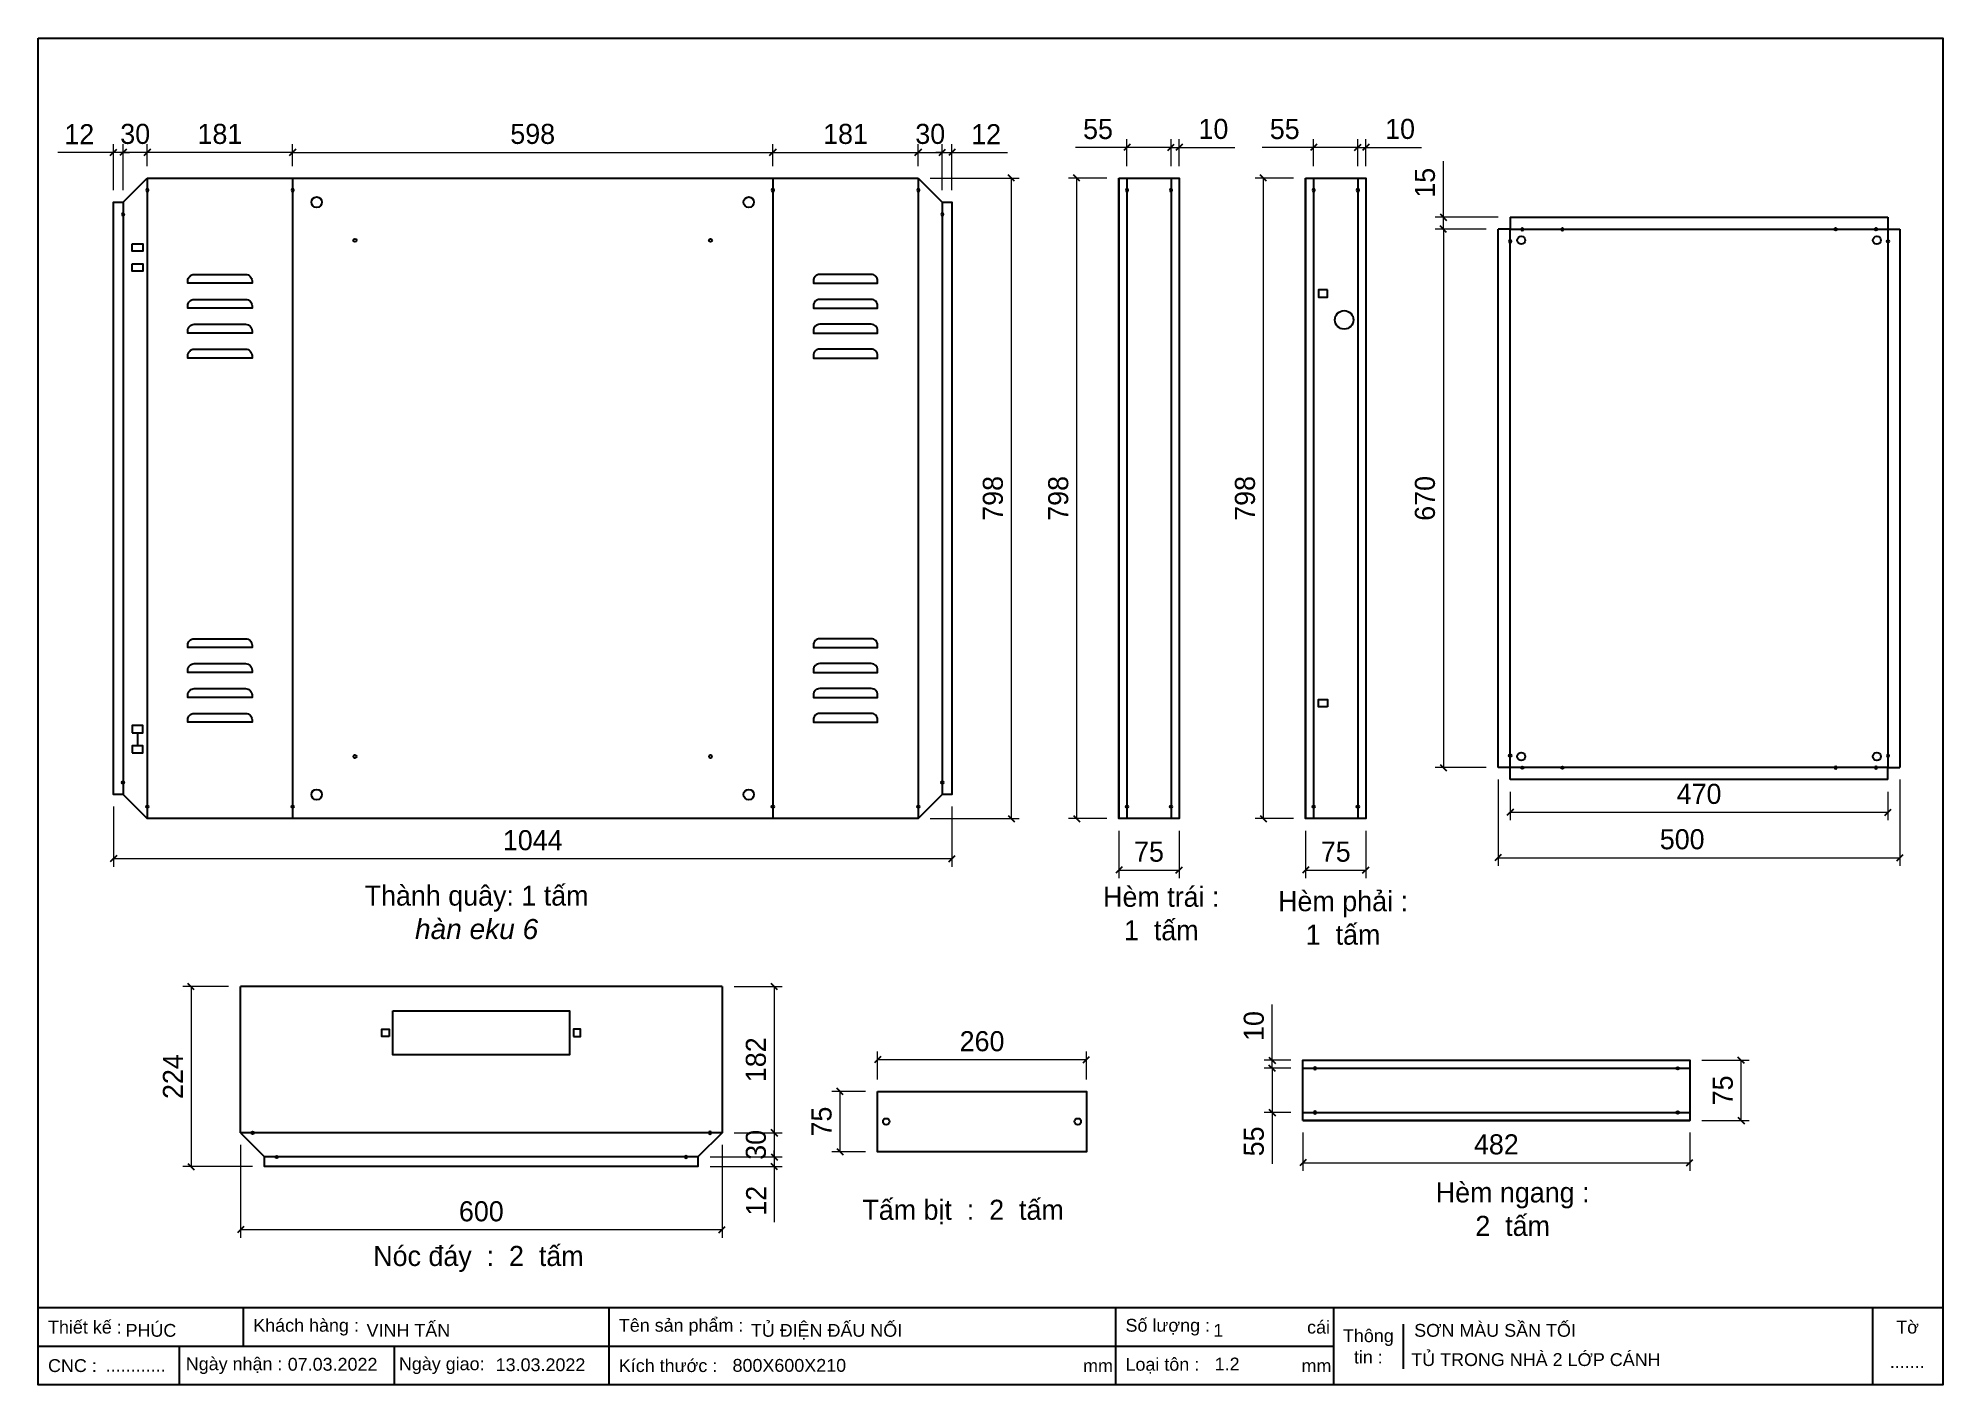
# Model space of a CAD drawing. Header units: millimetres. Extents: x 0 to 2372, y 0 to 1677.
import ezdxf

# ---------------------------------------------------------------- set-up
doc = ezdxf.new("R2010")
doc.units = ezdxf.units.MM
doc.layers.add('CNC', color=7, linetype='Continuous')
doc.layers.add('DIM', color=253, linetype='Continuous')
doc.styles.add('Arial', font='arial.ttf')
doc.dimstyles.new('Dim-25', dxfattribs={"dimtxt": 25, "dimasz": 8, "dimexe": 10, "dimexo": 15, "dimgap": 10, "dimtad": 1, "dimdec": 0, "dimtxsty": 'Standard', "dimblk": 'OBLIQUE', "dimcen": 10, "dimclrd": 5, "dimclre": 5, "dimclrt": 3, "dimazin": 3, "dimtfac": 1, "dimtdec": 0, "dimtmove": 0, "dimatfit": 3, "dimldrblk": 'OBLIQUE', "dimlwd": 9, "dimlwe": 9})

# ---------------------------------------------------------------- blocks, each defined once
blk = doc.blocks.new('*D1')
at = {"color": 0, "linetype": 'ByBlock', "lineweight": -2}
for p, q in [((1215.8, 1498.7), (1207.8, 1506.7)), ((1207.8, 709.1), (1215.8, 701.1))]:
    blk.add_line(p, q, dxfattribs=at)
at = {"layer": 'Defpoints', "color": 0, "transparency": 16777216}
for p in [(1095.9, 1502.7), (1095.9, 705.1), (1211.8, 705.1)]:
    blk.add_point(p, dxfattribs=at)
at = {"layer": 'DIM', "color": 5, "lineweight": 9, "transparency": 16777216}
for p, q in [((1110.9, 1502.7), (1221.8, 1502.7)), ((1211.8, 1502.7), (1211.8, 705.1)), ((1110.9, 705.1), (1221.8, 705.1))]:
    blk.add_line(p, q, dxfattribs=at)
at = {"layer": 'DIM', "color": 3, "transparency": 16777216, "insert": (1189, 1103.9), "char_height": 25, "attachment_point": 5, "rotation": 90}
blk.add_mtext('798', dxfattribs=at)
blk = doc.blocks.new('_Oblique')
at = {"color": 0, "linetype": 'ByBlock', "lineweight": -2}
blk.add_line((-0.5, -0.5), (0.5, 0.5), dxfattribs=at)
blk = doc.blocks.new('*D2')
at = {"color": 0, "linetype": 'ByBlock', "lineweight": -2}
for p, q in [((320.9, 1538.8), (312.9, 1530.8)), ((910.9, 1530.8), (918.9, 1538.8))]:
    blk.add_line(p, q, dxfattribs=at)
at = {"layer": 'Defpoints', "color": 0, "transparency": 16777216}
for p in [(914.9, 1534.8), (316.9, 1502.7), (914.9, 1502.7)]:
    blk.add_point(p, dxfattribs=at)
at = {"layer": 'DIM', "color": 5, "lineweight": 9, "transparency": 16777216}
for p, q in [((316.9, 1517.7), (316.9, 1544.8)), ((914.9, 1517.7), (914.9, 1544.8)), ((316.9, 1534.8), (914.9, 1534.8))]:
    blk.add_line(p, q, dxfattribs=at)
at = {"layer": 'DIM', "color": 3, "transparency": 16777216, "insert": (615.9, 1557.6), "char_height": 25, "attachment_point": 5}
blk.add_mtext('598', dxfattribs=at)
blk = doc.blocks.new('*D3')
at = {"color": 0, "linetype": 'ByBlock', "lineweight": -2}
for p, q in [((918.9, 1538.8), (910.9, 1530.8)), ((1091.9, 1530.8), (1099.9, 1538.8))]:
    blk.add_line(p, q, dxfattribs=at)
at = {"layer": 'Defpoints', "color": 0, "transparency": 16777216}
for p in [(1095.9, 1534.8), (914.9, 1502.7), (1095.9, 1502.7)]:
    blk.add_point(p, dxfattribs=at)
at = {"layer": 'DIM', "color": 5, "lineweight": 9, "transparency": 16777216}
for p, q in [((914.9, 1517.7), (914.9, 1544.8)), ((1095.9, 1517.7), (1095.9, 1544.8)), ((914.9, 1534.8), (1095.9, 1534.8))]:
    blk.add_line(p, q, dxfattribs=at)
at = {"layer": 'DIM', "color": 3, "transparency": 16777216, "insert": (1005.4, 1557.6), "char_height": 25, "attachment_point": 5}
blk.add_mtext('181', dxfattribs=at)
blk = doc.blocks.new('*D4')
at = {"color": 0, "linetype": 'ByBlock', "lineweight": -2}
for p, q in [((1099.9, 1538.8), (1091.9, 1530.8)), ((1121.9, 1530.8), (1129.9, 1538.8))]:
    blk.add_line(p, q, dxfattribs=at)
at = {"layer": 'Defpoints', "color": 0, "transparency": 16777216}
for p in [(1125.9, 1534.8), (1095.9, 1502.7), (1125.9, 1472.7)]:
    blk.add_point(p, dxfattribs=at)
at = {"layer": 'DIM', "color": 5, "lineweight": 9, "transparency": 16777216}
for p, q in [((1095.9, 1517.7), (1095.9, 1544.8)), ((1125.9, 1487.7), (1125.9, 1544.8)), ((1095.9, 1534.8), (1125.9, 1534.8))]:
    blk.add_line(p, q, dxfattribs=at)
at = {"layer": 'DIM', "color": 3, "transparency": 16777216, "insert": (1110.9, 1557.6), "char_height": 25, "attachment_point": 5}
blk.add_mtext('30', dxfattribs=at)
blk = doc.blocks.new('*D5')
at = {"color": 0, "linetype": 'ByBlock', "lineweight": -2}
for p, q in [((1121.9, 1530.8), (1129.9, 1538.8)), ((1141.9, 1538.8), (1133.9, 1530.8))]:
    blk.add_line(p, q, dxfattribs=at)
at = {"layer": 'Defpoints', "color": 0, "transparency": 16777216}
for p in [(1137.9, 1534.8), (1125.9, 1472.7), (1137.9, 1472.7)]:
    blk.add_point(p, dxfattribs=at)
at = {"layer": 'DIM', "color": 5, "lineweight": 9, "transparency": 16777216}
for p, q in [((1125.9, 1487.7), (1125.9, 1544.8)), ((1137.9, 1487.7), (1137.9, 1544.8)), ((1125.9, 1534.8), (1117.9, 1534.8)), ((1125.9, 1534.8), (1137.9, 1534.8)), ((1137.9, 1534.8), (1207.1, 1534.8))]:
    blk.add_line(p, q, dxfattribs=at)
at = {"layer": 'DIM', "color": 3, "transparency": 16777216, "insert": (1180.5, 1557.4), "char_height": 25, "attachment_point": 5}
blk.add_mtext('12', dxfattribs=at)
blk = doc.blocks.new('*D6')
at = {"color": 0, "linetype": 'ByBlock', "lineweight": -2}
for p, q in [((139.9, 1538.8), (131.9, 1530.8)), ((312.9, 1530.8), (320.9, 1538.8))]:
    blk.add_line(p, q, dxfattribs=at)
at = {"layer": 'Defpoints', "color": 0, "transparency": 16777216}
for p in [(135.9, 1534.8), (135.9, 1502.7), (316.9, 1502.7)]:
    blk.add_point(p, dxfattribs=at)
at = {"layer": 'DIM', "color": 5, "lineweight": 9, "transparency": 16777216}
for p, q in [((135.9, 1517.7), (135.9, 1544.8)), ((316.9, 1517.7), (316.9, 1544.8)), ((316.9, 1534.8), (135.9, 1534.8))]:
    blk.add_line(p, q, dxfattribs=at)
at = {"layer": 'DIM', "color": 3, "transparency": 16777216, "insert": (226.4, 1557.6), "char_height": 25, "attachment_point": 5}
blk.add_mtext('181', dxfattribs=at)
blk = doc.blocks.new('*D7')
at = {"color": 0, "linetype": 'ByBlock', "lineweight": -2}
for p, q in [((109.9, 1538.8), (101.9, 1530.8)), ((131.9, 1530.8), (139.9, 1538.8))]:
    blk.add_line(p, q, dxfattribs=at)
at = {"layer": 'Defpoints', "color": 0, "transparency": 16777216}
for p in [(105.9, 1534.8), (135.9, 1502.7), (105.9, 1472.7)]:
    blk.add_point(p, dxfattribs=at)
at = {"layer": 'DIM', "color": 5, "lineweight": 9, "transparency": 16777216}
for p, q in [((105.9, 1487.7), (105.9, 1544.8)), ((135.9, 1517.7), (135.9, 1544.8)), ((135.9, 1534.8), (105.9, 1534.8))]:
    blk.add_line(p, q, dxfattribs=at)
at = {"layer": 'DIM', "color": 3, "transparency": 16777216, "insert": (120.9, 1557.6), "char_height": 25, "attachment_point": 5}
blk.add_mtext('30', dxfattribs=at)
blk = doc.blocks.new('*D8')
at = {"color": 0, "linetype": 'ByBlock', "lineweight": -2}
for p, q in [((89.9, 1530.8), (97.9, 1538.8)), ((109.9, 1538.8), (101.9, 1530.8))]:
    blk.add_line(p, q, dxfattribs=at)
at = {"layer": 'Defpoints', "color": 0, "transparency": 16777216}
for p in [(93.9, 1534.8), (93.9, 1472.7), (105.9, 1472.7)]:
    blk.add_point(p, dxfattribs=at)
at = {"layer": 'DIM', "color": 5, "lineweight": 9, "transparency": 16777216}
for p, q in [((93.9, 1487.7), (93.9, 1544.8)), ((105.9, 1487.7), (105.9, 1544.8)), ((93.9, 1534.8), (24.7, 1534.8)), ((105.9, 1534.8), (93.9, 1534.8)), ((105.9, 1534.8), (113.9, 1534.8))]:
    blk.add_line(p, q, dxfattribs=at)
at = {"layer": 'DIM', "color": 3, "transparency": 16777216, "insert": (51.3, 1557.4), "char_height": 25, "attachment_point": 5}
blk.add_mtext('12', dxfattribs=at)
blk = doc.blocks.new('*D9')
at = {"color": 0, "linetype": 'ByBlock', "lineweight": -2}
for p, q in [((97.9, 659.3), (89.9, 651.3)), ((1133.9, 651.3), (1141.9, 659.3))]:
    blk.add_line(p, q, dxfattribs=at)
at = {"layer": 'Defpoints', "color": 0, "transparency": 16777216}
for p in [(93.9, 735.1), (1137.9, 735.1), (1137.9, 655.3)]:
    blk.add_point(p, dxfattribs=at)
at = {"layer": 'DIM', "color": 5, "lineweight": 9, "transparency": 16777216}
for p, q in [((93.9, 720.1), (93.9, 645.3)), ((1137.9, 720.1), (1137.9, 645.3)), ((93.9, 655.3), (1137.9, 655.3))]:
    blk.add_line(p, q, dxfattribs=at)
at = {"layer": 'DIM', "color": 3, "transparency": 16777216, "insert": (615.9, 678.1), "char_height": 25, "attachment_point": 5}
blk.add_mtext('1044', dxfattribs=at)
blk = doc.blocks.new('f3daunguoc')
at = {"layer": 'CNC', "color": 2, "lineweight": -3}
blk.add_circle((0, 0), 1.5, dxfattribs=at)
blk = doc.blocks.new('*D10')
at = {"color": 0, "linetype": 'ByBlock', "lineweight": -2}
for p, q in [((1532.7, 408.2), (1540.7, 400.2)), ((1540.7, 390.2), (1532.7, 398.2))]:
    blk.add_line(p, q, dxfattribs=at)
at = {"layer": 'Defpoints', "color": 0, "ltscale": 3, "transparency": 16777216}
for p in [(1536.7, 404.2), (1575, 404.2), (1575, 394.2)]:
    blk.add_point(p, dxfattribs=at)
at = {"layer": 'DIM', "color": 5, "lineweight": 9, "ltscale": 3, "transparency": 16777216}
for p, q in [((1536.7, 404.2), (1536.7, 473.6)), ((1560, 404.2), (1526.7, 404.2)), ((1536.7, 394.2), (1536.7, 404.2)), ((1560, 394.2), (1526.7, 394.2)), ((1536.7, 394.2), (1536.7, 386.2))]:
    blk.add_line(p, q, dxfattribs=at)
at = {"layer": 'DIM', "color": 3, "ltscale": 3, "transparency": 16777216, "insert": (1513.9, 446.9), "char_height": 25, "attachment_point": 5, "rotation": 90}
blk.add_mtext('10', dxfattribs=at)
blk = doc.blocks.new('*D11')
at = {"color": 0, "linetype": 'ByBlock', "lineweight": -2}
for p, q in [((1540.7, 390.2), (1532.7, 398.2)), ((1532.7, 343.2), (1540.7, 335.2))]:
    blk.add_line(p, q, dxfattribs=at)
at = {"layer": 'Defpoints', "color": 0, "ltscale": 3, "transparency": 16777216}
for p in [(1575, 394.2), (1536.7, 339.2), (1575, 339.2)]:
    blk.add_point(p, dxfattribs=at)
at = {"layer": 'DIM', "color": 5, "lineweight": 9, "ltscale": 3, "transparency": 16777216}
for p, q in [((1560, 394.2), (1526.7, 394.2)), ((1536.7, 394.2), (1536.7, 339.2)), ((1560, 339.2), (1526.7, 339.2)), ((1536.7, 339.2), (1536.7, 275.2))]:
    blk.add_line(p, q, dxfattribs=at)
at = {"layer": 'DIM', "color": 3, "ltscale": 3, "transparency": 16777216, "insert": (1513.9, 303.2), "char_height": 25, "attachment_point": 5, "rotation": 90}
blk.add_mtext('55', dxfattribs=at)
blk = doc.blocks.new('*D12')
at = {"color": 0, "linetype": 'ByBlock', "lineweight": -2}
for p, q in [((1579, 280.6), (1571, 272.6)), ((2052.6, 272.6), (2060.6, 280.6))]:
    blk.add_line(p, q, dxfattribs=at)
at = {"layer": 'Defpoints', "color": 0, "ltscale": 3, "transparency": 16777216}
for p in [(1575, 329.2), (2056.6, 329.2), (2056.6, 276.6)]:
    blk.add_point(p, dxfattribs=at)
at = {"layer": 'DIM', "color": 5, "lineweight": 9, "ltscale": 3, "transparency": 16777216}
for p, q in [((1575, 314.2), (1575, 266.6)), ((2056.6, 314.2), (2056.6, 266.6)), ((1575, 276.6), (2056.6, 276.6))]:
    blk.add_line(p, q, dxfattribs=at)
at = {"layer": 'DIM', "color": 3, "ltscale": 3, "transparency": 16777216, "insert": (1815.8, 299.4), "char_height": 25, "attachment_point": 5}
blk.add_mtext('482', dxfattribs=at)
blk = doc.blocks.new('*D13')
at = {"color": 0, "linetype": 'ByBlock', "lineweight": -2}
for p, q in [((2124.6, 400.2), (2116.6, 408.2)), ((2116.6, 333.2), (2124.6, 325.2))]:
    blk.add_line(p, q, dxfattribs=at)
at = {"layer": 'Defpoints', "color": 0, "ltscale": 3, "transparency": 16777216}
for p in [(2056.6, 404.2), (2120.6, 404.2), (2056.6, 329.2)]:
    blk.add_point(p, dxfattribs=at)
at = {"layer": 'DIM', "color": 5, "lineweight": 9, "ltscale": 3, "transparency": 16777216}
for p, q in [((2071.6, 404.2), (2130.6, 404.2)), ((2120.6, 329.2), (2120.6, 404.2)), ((2071.6, 329.2), (2130.6, 329.2))]:
    blk.add_line(p, q, dxfattribs=at)
at = {"layer": 'DIM', "color": 3, "ltscale": 3, "transparency": 16777216, "insert": (2097.9, 366.7), "char_height": 25, "attachment_point": 5, "rotation": 90}
blk.add_mtext('75', dxfattribs=at)
blk = doc.blocks.new('*D14')
at = {"color": 0, "linetype": 'ByBlock', "lineweight": -2}
for p, q in [((256.1, 197.3), (248.1, 189.3)), ((847.7, 189.3), (855.7, 197.3))]:
    blk.add_line(p, q, dxfattribs=at)
at = {"layer": 'Defpoints', "color": 0, "transparency": 16777216}
for p in [(252.1, 313.9), (851.7, 313.9), (252.1, 193.3)]:
    blk.add_point(p, dxfattribs=at)
at = {"layer": 'DIM', "color": 5, "lineweight": 9, "transparency": 16777216}
for p, q in [((252.1, 298.9), (252.1, 183.3)), ((851.7, 298.9), (851.7, 183.3)), ((851.7, 193.3), (252.1, 193.3))]:
    blk.add_line(p, q, dxfattribs=at)
at = {"layer": 'DIM', "color": 3, "transparency": 16777216, "insert": (551.9, 216), "char_height": 25, "attachment_point": 5}
blk.add_mtext('600', dxfattribs=at)
blk = doc.blocks.new('*D15')
at = {"color": 0, "linetype": 'ByBlock', "lineweight": -2}
for p, q in [((920.7, 491.9), (912.7, 499.9)), ((912.7, 317.9), (920.7, 309.9))]:
    blk.add_line(p, q, dxfattribs=at)
at = {"layer": 'Defpoints', "color": 0, "transparency": 16777216}
for p in [(851.7, 495.9), (851.7, 313.9), (916.7, 313.9)]:
    blk.add_point(p, dxfattribs=at)
at = {"layer": 'DIM', "color": 5, "lineweight": 9, "transparency": 16777216}
for p, q in [((866.7, 495.9), (926.7, 495.9)), ((916.7, 495.9), (916.7, 313.9)), ((866.7, 313.9), (926.7, 313.9))]:
    blk.add_line(p, q, dxfattribs=at)
at = {"layer": 'DIM', "color": 3, "transparency": 16777216, "insert": (893.9, 404.9), "char_height": 25, "attachment_point": 5, "rotation": 90}
blk.add_mtext('182', dxfattribs=at)
blk = doc.blocks.new('*D16')
at = {"color": 0, "linetype": 'ByBlock', "lineweight": -2}
for p, q in [((920.7, 309.9), (912.7, 317.9)), ((912.7, 287.9), (920.7, 279.9))]:
    blk.add_line(p, q, dxfattribs=at)
at = {"layer": 'Defpoints', "color": 0, "transparency": 16777216}
for p in [(851.7, 313.9), (821.7, 283.9), (916.7, 283.9)]:
    blk.add_point(p, dxfattribs=at)
at = {"layer": 'DIM', "color": 5, "lineweight": 9, "transparency": 16777216}
for p, q in [((866.7, 313.9), (926.7, 313.9)), ((916.7, 313.9), (916.7, 283.9)), ((836.7, 283.9), (926.7, 283.9))]:
    blk.add_line(p, q, dxfattribs=at)
at = {"layer": 'DIM', "color": 3, "transparency": 16777216, "insert": (893.9, 298.9), "char_height": 25, "attachment_point": 5, "rotation": 90}
blk.add_mtext('30', dxfattribs=at)
blk = doc.blocks.new('*D17')
at = {"color": 0, "linetype": 'ByBlock', "lineweight": -2}
for p, q in [((912.7, 287.9), (920.7, 279.9)), ((920.7, 267.9), (912.7, 275.9))]:
    blk.add_line(p, q, dxfattribs=at)
at = {"layer": 'Defpoints', "color": 0, "transparency": 16777216}
for p in [(821.7, 283.9), (821.7, 271.9), (916.7, 271.9)]:
    blk.add_point(p, dxfattribs=at)
at = {"layer": 'DIM', "color": 5, "lineweight": 9, "transparency": 16777216}
for p, q in [((916.7, 283.9), (916.7, 291.9)), ((836.7, 283.9), (926.7, 283.9)), ((836.7, 271.9), (926.7, 271.9)), ((916.7, 283.9), (916.7, 271.9)), ((916.7, 271.9), (916.7, 202.7))]:
    blk.add_line(p, q, dxfattribs=at)
at = {"layer": 'DIM', "color": 3, "transparency": 16777216, "insert": (894.1, 229.3), "char_height": 25, "attachment_point": 5, "rotation": 90}
blk.add_mtext('12', dxfattribs=at)
blk = doc.blocks.new('*D18')
at = {"color": 0, "linetype": 'ByBlock', "lineweight": -2}
for p, q in [((194.4, 491.9), (186.4, 499.9)), ((186.4, 275.9), (194.4, 267.9))]:
    blk.add_line(p, q, dxfattribs=at)
at = {"layer": 'Defpoints', "color": 0, "ltscale": 3, "transparency": 16777216}
for p in [(252.1, 495.9), (190.4, 271.9), (282.1, 271.9)]:
    blk.add_point(p, dxfattribs=at)
at = {"layer": 'DIM', "color": 5, "lineweight": 9, "ltscale": 3, "transparency": 16777216}
for p, q in [((237.1, 495.9), (180.4, 495.9)), ((190.4, 495.9), (190.4, 271.9)), ((267.1, 271.9), (180.4, 271.9))]:
    blk.add_line(p, q, dxfattribs=at)
at = {"layer": 'DIM', "color": 3, "ltscale": 3, "transparency": 16777216, "insert": (167.9, 383.9), "char_height": 25, "attachment_point": 5, "rotation": 90}
blk.add_mtext('224', dxfattribs=at)
blk = doc.blocks.new('*D19')
at = {"color": 0, "linetype": 'ByBlock', "lineweight": -2}
for p, q in [((1049.4, 409), (1041.4, 401)), ((1301.4, 401), (1309.4, 409))]:
    blk.add_line(p, q, dxfattribs=at)
at = {"color": 5, "lineweight": 9, "ltscale": 3, "transparency": 16777216}
for p, q in [((1045.4, 380.4), (1045.4, 415)), ((1045.4, 405), (1305.4, 405)), ((1305.4, 380.4), (1305.4, 415))]:
    blk.add_line(p, q, dxfattribs=at)
at = {"layer": 'Defpoints', "color": 0, "ltscale": 3, "transparency": 16777216}
for p in [(1305.4, 405), (1045.4, 365.4), (1305.4, 365.4)]:
    blk.add_point(p, dxfattribs=at)
at = {"color": 3, "ltscale": 3, "transparency": 16777216, "insert": (1175.4, 427.8), "char_height": 25, "attachment_point": 5}
blk.add_mtext('260', dxfattribs=at)
blk = doc.blocks.new('*D20')
at = {"color": 5, "lineweight": 9, "ltscale": 3, "transparency": 16777216}
for p, q in [((1030.4, 365.4), (988.4, 365.4)), ((998.4, 365.4), (998.4, 290.4)), ((1030.4, 290.4), (988.4, 290.4))]:
    blk.add_line(p, q, dxfattribs=at)
at = {"color": 0, "linetype": 'ByBlock', "lineweight": -2}
for p, q in [((1002.4, 361.4), (994.4, 369.4)), ((994.4, 294.4), (1002.4, 286.4))]:
    blk.add_line(p, q, dxfattribs=at)
at = {"layer": 'Defpoints', "color": 0, "ltscale": 3, "transparency": 16777216}
for p in [(1045.4, 365.4), (998.4, 290.4), (1045.4, 290.4)]:
    blk.add_point(p, dxfattribs=at)
at = {"color": 3, "ltscale": 3, "transparency": 16777216, "insert": (975.7, 327.9), "char_height": 25, "attachment_point": 5, "rotation": 90}
blk.add_mtext('75', dxfattribs=at)
blk = doc.blocks.new('*D21')
at = {"color": 0, "linetype": 'ByBlock', "lineweight": -2}
for p, q in [((1639.3, 1537), (1647.3, 1545)), ((1657.3, 1545), (1649.3, 1537))]:
    blk.add_line(p, q, dxfattribs=at)
at = {"layer": 'Defpoints', "color": 0, "ltscale": 3, "transparency": 16777216}
for p in [(1653.3, 1541), (1643.3, 1502.7), (1653.3, 1502.7)]:
    blk.add_point(p, dxfattribs=at)
at = {"layer": 'DIM', "color": 5, "lineweight": 9, "ltscale": 3, "transparency": 16777216}
for p, q in [((1643.3, 1517.7), (1643.3, 1551)), ((1653.3, 1517.7), (1653.3, 1551)), ((1643.3, 1541), (1635.3, 1541)), ((1643.3, 1541), (1653.3, 1541)), ((1653.3, 1541), (1722.6, 1541))]:
    blk.add_line(p, q, dxfattribs=at)
at = {"layer": 'DIM', "color": 3, "ltscale": 3, "transparency": 16777216, "insert": (1695.9, 1563.8), "char_height": 25, "attachment_point": 5}
blk.add_mtext('10', dxfattribs=at)
blk = doc.blocks.new('*D22')
at = {"color": 0, "linetype": 'ByBlock', "lineweight": -2}
for p, q in [((1592.3, 1545), (1584.3, 1537)), ((1639.3, 1537), (1647.3, 1545))]:
    blk.add_line(p, q, dxfattribs=at)
at = {"layer": 'Defpoints', "color": 0, "ltscale": 3, "transparency": 16777216}
for p in [(1588.3, 1541), (1588.3, 1502.7), (1643.3, 1502.7)]:
    blk.add_point(p, dxfattribs=at)
at = {"layer": 'DIM', "color": 5, "lineweight": 9, "ltscale": 3, "transparency": 16777216}
for p, q in [((1588.3, 1517.7), (1588.3, 1551)), ((1643.3, 1517.7), (1643.3, 1551)), ((1588.3, 1541), (1524.3, 1541)), ((1643.3, 1541), (1588.3, 1541))]:
    blk.add_line(p, q, dxfattribs=at)
at = {"layer": 'DIM', "color": 3, "ltscale": 3, "transparency": 16777216, "insert": (1552.3, 1563.7), "char_height": 25, "attachment_point": 5}
blk.add_mtext('55', dxfattribs=at)
blk = doc.blocks.new('*D23')
at = {"color": 0, "linetype": 'ByBlock', "lineweight": -2}
for p, q in [((1529.6, 1498.7), (1521.6, 1506.7)), ((1521.6, 709.1), (1529.6, 701.1))]:
    blk.add_line(p, q, dxfattribs=at)
at = {"layer": 'Defpoints', "color": 0, "ltscale": 3, "transparency": 16777216}
for p in [(1578.3, 1502.7), (1525.6, 705.1), (1578.3, 705.1)]:
    blk.add_point(p, dxfattribs=at)
at = {"layer": 'DIM', "color": 5, "lineweight": 9, "ltscale": 3, "transparency": 16777216}
for p, q in [((1563.3, 1502.7), (1515.6, 1502.7)), ((1525.6, 1502.7), (1525.6, 705.1)), ((1563.3, 705.1), (1515.6, 705.1))]:
    blk.add_line(p, q, dxfattribs=at)
at = {"layer": 'DIM', "color": 3, "ltscale": 3, "transparency": 16777216, "insert": (1502.9, 1103.9), "char_height": 25, "attachment_point": 5, "rotation": 90}
blk.add_mtext('798', dxfattribs=at)
blk = doc.blocks.new('*D24')
at = {"color": 0, "linetype": 'ByBlock', "lineweight": -2}
for p, q in [((1582.3, 645.1), (1574.3, 637.1)), ((1649.3, 637.1), (1657.3, 645.1))]:
    blk.add_line(p, q, dxfattribs=at)
at = {"layer": 'Defpoints', "color": 0, "ltscale": 3, "transparency": 16777216}
for p in [(1578.3, 705.1), (1653.3, 705.1), (1653.3, 641.1)]:
    blk.add_point(p, dxfattribs=at)
at = {"layer": 'DIM', "color": 5, "lineweight": 9, "ltscale": 3, "transparency": 16777216}
for p, q in [((1578.3, 690.1), (1578.3, 631.1)), ((1653.3, 690.1), (1653.3, 631.1)), ((1578.3, 641.1), (1653.3, 641.1))]:
    blk.add_line(p, q, dxfattribs=at)
at = {"layer": 'DIM', "color": 3, "ltscale": 3, "transparency": 16777216, "insert": (1615.8, 663.8), "char_height": 25, "attachment_point": 5}
blk.add_mtext('75', dxfattribs=at)
blk = doc.blocks.new('*D25')
at = {"color": 0, "linetype": 'ByBlock', "lineweight": -2}
for p, q in [((1406.8, 1537), (1414.8, 1545)), ((1424.8, 1545), (1416.8, 1537))]:
    blk.add_line(p, q, dxfattribs=at)
at = {"layer": 'Defpoints', "color": 0, "ltscale": 3, "transparency": 16777216}
for p in [(1420.8, 1541), (1410.8, 1502.7), (1420.8, 1502.7)]:
    blk.add_point(p, dxfattribs=at)
at = {"layer": 'DIM', "color": 5, "lineweight": 9, "ltscale": 3, "transparency": 16777216}
for p, q in [((1410.8, 1517.7), (1410.8, 1551)), ((1420.8, 1517.7), (1420.8, 1551)), ((1410.8, 1541), (1402.8, 1541)), ((1410.8, 1541), (1420.8, 1541)), ((1420.8, 1541), (1490.2, 1541))]:
    blk.add_line(p, q, dxfattribs=at)
at = {"layer": 'DIM', "color": 3, "ltscale": 3, "transparency": 16777216, "insert": (1463.5, 1563.8), "char_height": 25, "attachment_point": 5}
blk.add_mtext('10', dxfattribs=at)
blk = doc.blocks.new('*D26')
at = {"color": 0, "linetype": 'ByBlock', "lineweight": -2}
for p, q in [((1359.8, 1545), (1351.8, 1537)), ((1406.8, 1537), (1414.8, 1545))]:
    blk.add_line(p, q, dxfattribs=at)
at = {"layer": 'Defpoints', "color": 0, "ltscale": 3, "transparency": 16777216}
for p in [(1355.8, 1541), (1355.8, 1502.7), (1410.8, 1502.7)]:
    blk.add_point(p, dxfattribs=at)
at = {"layer": 'DIM', "color": 5, "lineweight": 9, "ltscale": 3, "transparency": 16777216}
for p, q in [((1355.8, 1517.7), (1355.8, 1551)), ((1410.8, 1517.7), (1410.8, 1551)), ((1355.8, 1541), (1291.8, 1541)), ((1410.8, 1541), (1355.8, 1541))]:
    blk.add_line(p, q, dxfattribs=at)
at = {"layer": 'DIM', "color": 3, "ltscale": 3, "transparency": 16777216, "insert": (1319.8, 1563.7), "char_height": 25, "attachment_point": 5}
blk.add_mtext('55', dxfattribs=at)
blk = doc.blocks.new('*D27')
at = {"color": 0, "linetype": 'ByBlock', "lineweight": -2}
for p, q in [((1297.2, 1498.7), (1289.2, 1506.7)), ((1289.2, 709.1), (1297.2, 701.1))]:
    blk.add_line(p, q, dxfattribs=at)
at = {"layer": 'Defpoints', "color": 0, "ltscale": 3, "transparency": 16777216}
for p in [(1345.8, 1502.7), (1293.2, 705.1), (1345.8, 705.1)]:
    blk.add_point(p, dxfattribs=at)
at = {"layer": 'DIM', "color": 5, "lineweight": 9, "ltscale": 3, "transparency": 16777216}
for p, q in [((1330.8, 1502.7), (1283.2, 1502.7)), ((1293.2, 1502.7), (1293.2, 705.1)), ((1330.8, 705.1), (1283.2, 705.1))]:
    blk.add_line(p, q, dxfattribs=at)
at = {"layer": 'DIM', "color": 3, "ltscale": 3, "transparency": 16777216, "insert": (1270.4, 1103.9), "char_height": 25, "attachment_point": 5, "rotation": 90}
blk.add_mtext('798', dxfattribs=at)
blk = doc.blocks.new('*D28')
at = {"color": 0, "linetype": 'ByBlock', "lineweight": -2}
for p, q in [((1349.8, 645.1), (1341.8, 637.1)), ((1416.8, 637.1), (1424.8, 645.1))]:
    blk.add_line(p, q, dxfattribs=at)
at = {"layer": 'Defpoints', "color": 0, "ltscale": 3, "transparency": 16777216}
for p in [(1345.8, 705.1), (1420.8, 705.1), (1420.8, 641.1)]:
    blk.add_point(p, dxfattribs=at)
at = {"layer": 'DIM', "color": 5, "lineweight": 9, "ltscale": 3, "transparency": 16777216}
for p, q in [((1345.8, 690.1), (1345.8, 631.1)), ((1420.8, 690.1), (1420.8, 631.1)), ((1345.8, 641.1), (1420.8, 641.1))]:
    blk.add_line(p, q, dxfattribs=at)
at = {"layer": 'DIM', "color": 3, "ltscale": 3, "transparency": 16777216, "insert": (1383.3, 663.8), "char_height": 25, "attachment_point": 5}
blk.add_mtext('75', dxfattribs=at)
blk = doc.blocks.new('*D29')
at = {"color": 0, "linetype": 'ByBlock', "lineweight": -2}
for p, q in [((1745.8, 1458.1), (1753.8, 1450.1)), ((1753.8, 1435.1), (1745.8, 1443.1))]:
    blk.add_line(p, q, dxfattribs=at)
at = {"layer": 'Defpoints', "color": 0, "ltscale": 3, "transparency": 16777216}
for p in [(1749.8, 1454.1), (1833, 1454.1), (1818, 1439.1)]:
    blk.add_point(p, dxfattribs=at)
at = {"layer": 'DIM', "color": 5, "lineweight": 9, "ltscale": 3, "transparency": 16777216}
for p, q in [((1749.8, 1454.1), (1749.8, 1523.7)), ((1818, 1454.1), (1739.8, 1454.1)), ((1749.8, 1439.1), (1749.8, 1454.1)), ((1803, 1439.1), (1739.8, 1439.1)), ((1749.8, 1439.1), (1749.8, 1431.1))]:
    blk.add_line(p, q, dxfattribs=at)
at = {"layer": 'DIM', "color": 3, "ltscale": 3, "transparency": 16777216, "insert": (1727, 1496.9), "char_height": 25, "attachment_point": 5, "rotation": 90}
blk.add_mtext('15', dxfattribs=at)
blk = doc.blocks.new('*D30')
at = {"color": 0, "linetype": 'ByBlock', "lineweight": -2}
for p, q in [((1753.8, 1435.1), (1745.8, 1443.1)), ((1745.8, 772.7), (1753.8, 764.7))]:
    blk.add_line(p, q, dxfattribs=at)
at = {"layer": 'Defpoints', "color": 0, "ltscale": 3, "transparency": 16777216}
for p in [(1818, 1439.1), (1749.8, 768.7), (1818, 768.7)]:
    blk.add_point(p, dxfattribs=at)
at = {"layer": 'DIM', "color": 5, "lineweight": 9, "ltscale": 3, "transparency": 16777216}
for p, q in [((1803, 1439.1), (1739.8, 1439.1)), ((1749.8, 1439.1), (1749.8, 768.7)), ((1803, 768.7), (1739.8, 768.7))]:
    blk.add_line(p, q, dxfattribs=at)
at = {"layer": 'DIM', "color": 3, "ltscale": 3, "transparency": 16777216, "insert": (1727, 1103.9), "char_height": 25, "attachment_point": 5, "rotation": 90}
blk.add_mtext('670', dxfattribs=at)
blk = doc.blocks.new('*D31')
at = {"color": 0, "linetype": 'ByBlock', "lineweight": -2}
for p, q in [((1822, 660.5), (1814, 652.5)), ((2314.4, 652.5), (2322.4, 660.5))]:
    blk.add_line(p, q, dxfattribs=at)
at = {"layer": 'Defpoints', "color": 0, "ltscale": 3, "transparency": 16777216}
for p in [(1818, 768.7), (2318.4, 768.7), (2318.4, 656.5)]:
    blk.add_point(p, dxfattribs=at)
at = {"layer": 'DIM', "color": 5, "lineweight": 9, "ltscale": 3, "transparency": 16777216}
for p, q in [((1818, 753.7), (1818, 646.5)), ((2318.4, 753.7), (2318.4, 646.5)), ((1818, 656.5), (2318.4, 656.5))]:
    blk.add_line(p, q, dxfattribs=at)
at = {"layer": 'DIM', "color": 3, "ltscale": 3, "transparency": 16777216, "insert": (2047.2, 679.3), "char_height": 25, "attachment_point": 5}
blk.add_mtext('500', dxfattribs=at)
blk = doc.blocks.new('*D32')
at = {"color": 0, "linetype": 'ByBlock', "lineweight": -2}
for p, q in [((1837, 717.1), (1829, 709.1)), ((2299.4, 709.1), (2307.4, 717.1))]:
    blk.add_line(p, q, dxfattribs=at)
at = {"layer": 'Defpoints', "color": 0, "ltscale": 3, "transparency": 16777216}
for p in [(1833, 753.7), (2303.4, 753.7), (2303.4, 713.1)]:
    blk.add_point(p, dxfattribs=at)
at = {"layer": 'DIM', "color": 5, "lineweight": 9, "ltscale": 3, "transparency": 16777216}
for p, q in [((1833, 738.7), (1833, 703.1)), ((2303.4, 738.7), (2303.4, 703.1)), ((1833, 713.1), (2303.4, 713.1))]:
    blk.add_line(p, q, dxfattribs=at)
at = {"layer": 'DIM', "color": 3, "ltscale": 3, "transparency": 16777216, "insert": (2068.2, 735.8), "char_height": 25, "attachment_point": 5}
blk.add_mtext('470', dxfattribs=at)
blk = doc.blocks.new('KHUNG CHUẨN')
at = {"color": 7}
for p, q in [((19889.2, -28535.2), (16919.2, -28535.2)), ((17239.2, -28535.2), (17239.2, -28595.2)), ((17809.2, -28535.2), (17809.2, -28655.2)), ((18599.2, -28535.2), (18599.2, -28655.2)), ((18939.2, -28535.2), (18939.2, -28655.2)), ((19779.2, -28535.2), (19779.2, -28655.2)), ((19047.6, -28560.2), (19047.6, -28630.2)), ((18939.2, -28595.2), (16919.2, -28595.2)), ((17139.2, -28595.2), (17139.2, -28655.2)), ((17474.2, -28595.2), (17474.2, -28655.2))]:
    blk.add_line(p, q, dxfattribs=at)
blk.add_lwpolyline([(16919.2, -26555.2), (19889.2, -26555.2), (19889.2, -28655.2), (16919.2, -28655.2)], close=True, dxfattribs=at)
at = {"color": 2, "char_height": 20, "style": 'Arial'}
for s, insert, width, attachment_point in [('  Thiết kế :', (16919.2, -28565.2), 917.634, 4), ('  Khách hàng :', (17239.2, -28565.2), 917.634, 4), ('  Tên sản phẩm :', (17809.2, -28565.2), 917.634, 4), ('  Số lượng :', (18599.2, -28565.2), 917.634, 4), ('cái', (18897.9, -28565.2), 63.517, 4), ('Thông\\Ptin :', (18993.4, -28595.2), 108.311, 5), ('Tờ', (19834.2, -28565.2), 110, 5), ('  CNC :', (16919.2, -28625.2), 917.634, 4), ('  Ngày nhận :', (17134, -28625.2), 556.651, 4), ('  Ngày giao:', (17466.3, -28625.2), 556.651, 4), ('  Kích thước :', (17809.2, -28625.2), 917.634, 4), ('mm', (18548.6, -28625.2), 73.831, 4), ('  Loại tôn :', (18599.2, -28625.2), 917.634, 4), ('mm', (18889.2, -28625.2), 917.634, 4)]:
    blk.add_mtext(s, dxfattribs=dict(at, insert=insert, width=width, attachment_point=attachment_point))
at = {"color": 3, "style": 'Arial'}
for tag, p in [('#01', (17055.6, -28580.1)), ('#02', (17431.4, -28580.1)), ('#03', (18030.6, -28580.1)), ('#08', (18751.7, -28580.1)), ('#10', (19064.8, -28580.1)), ('#04', (17024.8, -28634.6)), ('#05', (17308.5, -28633)), ('#06', (17632.7, -28633.7)), ('#07', (18002, -28634.7)), ('#09', (18753.8, -28632.6)), ('#11', (19060.3, -28625.7)), ('#12', (19806.5, -28628.9))]:
    blk.add_attdef(tag, p, '', height=20, dxfattribs=at)

msp = doc.modelspace()

# ---------------------------------------------------------------- linework, layer by layer
at = {"color": 7}
for p, q in [((105.9, 1472.7), (135.9, 1502.7)), ((135.9, 1502.7), (135.9, 705.1)), ((316.9, 1502.7), (316.9, 705.1)), ((914.9, 1502.7), (914.9, 705.1)), ((1095.9, 1502.7), (1095.9, 705.1)), ((1095.9, 1502.7), (1125.9, 1472.7)), ((1345.8, 1502.7), (1345.8, 705.1)), ((1355.8, 1502.7), (1355.8, 705.1)), ((1410.8, 1502.7), (1410.8, 705.1)), ((1420.8, 1502.7), (1420.8, 705.1)), ((1578.3, 1502.7), (1578.3, 705.1)), ((1588.3, 1502.7), (1588.3, 705.1)), ((1643.3, 1502.7), (1643.3, 705.1)), ((1653.3, 1502.7), (1653.3, 705.1)), ((105.9, 1472.7), (105.9, 735.1)), ((1125.9, 1472.7), (1125.9, 735.1)), ((105.9, 735.1), (135.9, 705.1)), ((1095.9, 705.1), (1125.9, 735.1)), ((851.7, 495.9), (252.1, 495.9)), ((1575, 404.2), (2056.6, 404.2)), ((1575, 394.2), (2056.6, 394.2)), ((1575, 339.2), (2056.6, 339.2)), ((851.7, 313.9), (252.1, 313.9)), ((252.1, 313.9), (282.1, 283.9)), ((851.7, 313.9), (821.7, 283.9)), ((1575, 329.2), (2056.6, 329.2)), ((821.7, 283.9), (282.1, 283.9))]:
    msp.add_line(p, q, dxfattribs=at)
at = {"color": 7, "ltscale": 3}
msp.add_line((123.8, 811.9), (123.8, 795.9), dxfattribs=at)
at = {"color": 7}
for points in [[(135.9, 1502.7), (1095.9, 1502.7)], [(105.9, 735.1), (93.9, 735.1), (93.9, 1472.7), (105.9, 1472.7)], [(1125.9, 1472.7), (1137.9, 1472.7), (1137.9, 735.1), (1125.9, 735.1)], [(1833, 1454.1), (2303.4, 1454.1)], [(1818, 768.7), (1818, 1439.1)], [(2318.4, 1439.1), (2318.4, 768.7)], [(2303.4, 753.7), (1833, 753.7)], [(1095.9, 705.1), (135.9, 705.1)], [(252.1, 313.9), (252.1, 495.9)], [(851.7, 495.9), (851.7, 313.9)], [(821.7, 283.9), (821.7, 271.9), (282.1, 271.9), (282.1, 283.9)]]:
    msp.add_lwpolyline(points, dxfattribs=at)
at = {"color": 7, "ltscale": 3}
for points in [[(1345.8, 1502.7), (1420.8, 1502.7), (1420.8, 705.1), (1345.8, 705.1)], [(1578.3, 1502.7), (1653.3, 1502.7), (1653.3, 705.1), (1578.3, 705.1)], [(1575, 329.2), (1575, 404.2), (2056.6, 404.2), (2056.6, 329.2)]]:
    msp.add_lwpolyline(points, close=True, dxfattribs=at)
for points in [[(1833, 1454.1), (1833, 1439.1), (1818, 1439.1)], [(2303.4, 1454.1), (2303.4, 1439.1), (2318.4, 1439.1)], [(1833, 753.7), (1833, 768.7), (1818, 768.7)], [(2303.4, 753.7), (2303.4, 768.7), (2318.4, 768.7)]]:
    msp.add_lwpolyline(points, dxfattribs=at)
at = {"color": 7}
for points in [[(1833, 1439.1), (2303.4, 1439.1), (2303.4, 768.7), (1833, 768.7)], [(1045.4, 365.4), (1305.4, 365.4), (1305.4, 290.4), (1045.4, 290.4)]]:
    msp.add_lwpolyline(points, close=True, dxfattribs=at)
at = {"color": 2}
for points in [[(117.3, 1420.9), (130.3, 1420.9), (130.3, 1411.9), (117.3, 1411.9)], [(117.3, 1395.9), (130.3, 1395.9), (130.3, 1386.9), (117.3, 1386.9)], [(1605.5, 1363.5), (1594.5, 1363.5), (1594.5, 1354.5), (1605.5, 1354.5)], [(1605.5, 844.3), (1594.5, 844.3), (1594.5, 853.3), (1605.5, 853.3)], [(117.3, 811.9), (130.3, 811.9), (130.3, 820.9), (117.3, 820.9)], [(117.3, 786.9), (130.3, 786.9), (130.3, 795.9), (117.3, 795.9)], [(441.9, 465.9), (661.9, 465.9), (661.9, 410.9), (441.9, 410.9)], [(437.1, 433.9), (428.1, 433.9), (428.1, 442.9), (437.1, 442.9)], [(666.6, 433.9), (675.6, 433.9), (675.6, 442.9), (666.6, 442.9)]]:
    msp.add_lwpolyline(points, close=True, dxfattribs=at)
for points in [[(194.4, 1382.7), (258.4, 1382.7, -0.414214), (266.4, 1374.7), (266.4, 1371.7), (186.4, 1371.7), (186.4, 1374.7, -0.414214)], [(1037.4, 1382.7), (973.4, 1382.7, 0.414214), (965.4, 1374.7), (965.4, 1371.7), (1045.4, 1371.7), (1045.4, 1374.7, 0.414214)], [(194.4, 1351.7), (258.4, 1351.7, -0.414214), (266.4, 1343.7), (266.4, 1340.7), (186.4, 1340.7), (186.4, 1343.7, -0.414214)], [(1037.4, 1351.7), (973.4, 1351.7, 0.414214), (965.4, 1343.7), (965.4, 1340.7), (1045.4, 1340.7), (1045.4, 1343.7, 0.414214)], [(194.4, 1320.7), (258.4, 1320.7, -0.414214), (266.4, 1312.7), (266.4, 1309.7), (186.4, 1309.7), (186.4, 1312.7, -0.414214)], [(1037.4, 1320.7), (973.4, 1320.7, 0.414214), (965.4, 1312.7), (965.4, 1309.7), (1045.4, 1309.7), (1045.4, 1312.7, 0.414214)], [(194.4, 1289.7), (258.4, 1289.7, -0.414214), (266.4, 1281.7), (266.4, 1278.7), (186.4, 1278.7), (186.4, 1281.7, -0.414214)], [(1037.4, 1289.7), (973.4, 1289.7, 0.414214), (965.4, 1281.7), (965.4, 1278.7), (1045.4, 1278.7), (1045.4, 1281.7, 0.414214)], [(194.4, 929.1), (258.4, 929.1, -0.414214), (266.4, 921.1), (266.4, 918.1), (186.4, 918.1), (186.4, 921.1, -0.414214)], [(1037.4, 929.1), (973.4, 929.1, 0.414214), (965.4, 921.1), (965.4, 918.1), (1045.4, 918.1), (1045.4, 921.1, 0.414214)], [(194.4, 898.1), (258.4, 898.1, -0.414214), (266.4, 890.1), (266.4, 887.1), (186.4, 887.1), (186.4, 890.1, -0.414214)], [(1037.4, 898.1), (973.4, 898.1, 0.414214), (965.4, 890.1), (965.4, 887.1), (1045.4, 887.1), (1045.4, 890.1, 0.414214)], [(194.4, 867.1), (258.4, 867.1, -0.414214), (266.4, 859.1), (266.4, 856.1), (186.4, 856.1), (186.4, 859.1, -0.414214)], [(1037.4, 867.1), (973.4, 867.1, 0.414214), (965.4, 859.1), (965.4, 856.1), (1045.4, 856.1), (1045.4, 859.1, 0.414214)], [(194.4, 836.1), (258.4, 836.1, -0.414214), (266.4, 828.1), (266.4, 825.1), (186.4, 825.1), (186.4, 828.1, -0.414214)], [(1037.4, 836.1), (973.4, 836.1, 0.414214), (965.4, 828.1), (965.4, 825.1), (1045.4, 825.1), (1045.4, 828.1, 0.414214)]]:
    msp.add_lwpolyline(points, format="xyb", close=True, dxfattribs=at)
at = {"color": 2, "ltscale": 3}
for centre, radius in [((346.9, 1472.7), 6.5), ((884.9, 1472.7), 6.5), ((394.5, 1425.3), 2), ((837.3, 1425.3), 2), ((1846.8, 1425.3), 5), ((2289.6, 1425.3), 5), ((1626.3, 1326.2), 11.5), ((394.5, 782.5), 2), ((837.3, 782.5), 2), ((1846.8, 782.5), 5), ((2289.6, 782.5), 5), ((346.9, 735.1), 6.5), ((884.9, 735.1), 6.5)]:
    msp.add_circle(centre, radius, dxfattribs=at)
at = {"color": 7}
for centre in [(1056.1, 327.9), (1294.6, 327.9)]:
    msp.add_circle(centre, 4, dxfattribs=at)

# ---------------------------------------------------------------- block references
at = {"color": 3, "xscale": 0.7986000000018976, "yscale": 0.7986000000018976, "zscale": 0.7986000000018976}
msp.add_blockref('KHUNG CHUẨN', (-13511.7, 22884), dxfattribs=at).add_auto_attribs({'#03': 'TỦ ĐIỆN ĐẤU NỐI', '#07': '800X600X210', '#08': '1', '#09': '1.2', '#10': 'SƠN MÀU SẦN TỐI', '#11': 'TỦ TRONG NHÀ 2 LỚP CÁNH', '#02': 'VINH TẤN', '#05': '07.03.2022', '#06': '13.03.2022', '#01': 'PHÚC', '#04': '............', '#12': '.......'})
at = {"lineweight": -3, "xscale": -1}
for p, rotation in [((135.9, 1487.7), 180), ((316.9, 1487.7), 180), ((914.9, 1487.7), 180), ((1095.9, 1487.7), 180), ((1355.8, 1487.7), 180), ((1410.8, 1487.7), 180), ((1588.3, 1487.7), 180), ((1643.3, 1487.7), 180), ((105.9, 1457.7), 180), ((1125.9, 1457.7), 180), ((1833, 1424.1), 180), ((1848, 1439.1), 180), ((1898, 1439.1), 180), ((1590, 394.2), 270), ((1590, 339.2), 270), ((836.7, 313.9), 90), ((806.7, 283.9), 90)]:
    msp.add_blockref('f3daunguoc', p, dxfattribs=dict(at, rotation=rotation))
at = {"lineweight": -3}
for p, rotation in [((2238.4, 1439.1), 180), ((2288.4, 1439.1), 180), ((2303.4, 1424.1), 180), ((2041.6, 394.2), 90), ((2041.6, 339.2), 90), ((267.1, 313.9), 270), ((297.1, 283.9), 270)]:
    msp.add_blockref('f3daunguoc', p, dxfattribs=dict(at, rotation=rotation))
for p in [(1833, 783.7), (1848, 768.7), (1898, 768.7), (105.9, 750.1), (1125.9, 750.1), (135.9, 720.1), (316.9, 720.1), (914.9, 720.1), (1095.9, 720.1), (1355.8, 720.1), (1410.8, 720.1), (1588.3, 720.1), (1643.3, 720.1)]:
    msp.add_blockref('f3daunguoc', p, dxfattribs=at)
at = {"lineweight": -3, "xscale": -1}
for p in [(2303.4, 783.7), (2238.4, 768.7), (2288.4, 768.7)]:
    msp.add_blockref('f3daunguoc', p, dxfattribs=at)

# ---------------------------------------------------------------- texts
at = {"color": 2, "char_height": 25, "attachment_point": 5}
for s, insert, width in [('Thành quây: 1 tấm\\P{\\fArial|b0|i1|c0|p34;hàn eku 6}', (546, 588.3), 785), ('Hèm trái : \\P1  tấm', (1398.6, 586.8), 785), ('Hèm phải : \\P1  tấm', (1624.9, 581.3), 785), ('Hèm ngang : \\P2  tấm', (1836.1, 218.7), 785), ('Tấm bịt  :  2  tấm', (1151.8, 215.3), 911.941), ('Nóc đáy  :  2  tấm', (548.3, 156.8), 911.941)]:
    msp.add_mtext(s, dxfattribs=dict(at, insert=insert, width=width))

# ---------------------------------------------------------------- dimensions: what is measured, and where the dimension line sits
at = {"color": 2, "ltscale": 3}
dim = msp.add_linear_dim(base=(1305.4, 405), p1=(1045.4, 365.4), p2=(1305.4, 365.4), dimstyle='Dim-25', dxfattribs=at)
dim.commit()
dim.dimension.update_dxf_attribs({"geometry": '*D19', "text_midpoint": (1175.4, 427.8)})
dim = msp.add_linear_dim(base=(998.4, 290.4), p1=(1045.4, 365.4), p2=(1045.4, 290.4), angle=90, dimstyle='Dim-25', dxfattribs=at)
dim.commit()
dim.dimension.update_dxf_attribs({"geometry": '*D20', "text_midpoint": (975.7, 327.9)})
at = {"layer": 'DIM', "color": 7}
for base, p1, p2, angle, picture, middle in [((93.9, 1534.8), (105.9, 1472.7), (93.9, 1472.7), 180, '*D8', (51.3, 1557.4)), ((916.7, 271.9), (821.7, 283.9), (821.7, 271.9), 270, '*D17', (894.1, 229.3))]:
    dim = msp.add_linear_dim(base=base, p1=p1, p2=p2, angle=angle, dimstyle='Dim-25', dxfattribs=at)
    dim.commit()
    dim.dimension.update_dxf_attribs({"geometry": picture, "text_midpoint": middle})
for base, p1, p2, angle, picture, middle in [((105.9, 1534.8), (135.9, 1502.7), (105.9, 1472.7), 180, '*D7', (120.9, 1534.8)), ((135.9, 1534.8), (316.9, 1502.7), (135.9, 1502.7), 180, '*D6', (226.4, 1534.8)), ((1211.8, 705.1), (1095.9, 1502.7), (1095.9, 705.1), 90, '*D1', (1211.8, 1103.9)), ((916.7, 313.9), (851.7, 495.9), (851.7, 313.9), 270, '*D15', (916.7, 404.9)), ((916.7, 283.9), (851.7, 313.9), (821.7, 283.9), 270, '*D16', (916.7, 298.9))]:
    dim = msp.add_linear_dim(base=base, p1=p1, p2=p2, angle=angle, dimstyle='Dim-25', dxfattribs=at)
    dim.commit()
    dim.dimension.update_dxf_attribs({"geometry": picture, "text_midpoint": middle, "dimtype": 160})
for base, p1, p2, picture, middle in [((914.9, 1534.8), (316.9, 1502.7), (914.9, 1502.7), '*D2', (615.9, 1557.6)), ((1137.9, 1534.8), (1125.9, 1472.7), (1137.9, 1472.7), '*D5', (1180.5, 1557.4)), ((1137.9, 655.3), (93.9, 735.1), (1137.9, 735.1), '*D9', (615.9, 678.1))]:
    dim = msp.add_linear_dim(base=base, p1=p1, p2=p2, dimstyle='Dim-25', dxfattribs=at)
    dim.commit()
    dim.dimension.update_dxf_attribs({"geometry": picture, "text_midpoint": middle})
for base, p1, p2, picture, middle in [((1095.9, 1534.8), (914.9, 1502.7), (1095.9, 1502.7), '*D3', (1005.4, 1534.8)), ((1125.9, 1534.8), (1095.9, 1502.7), (1125.9, 1472.7), '*D4', (1110.9, 1534.8)), ((252.1, 193.3), (851.7, 313.9), (252.1, 313.9), '*D14', (551.9, 193.3))]:
    dim = msp.add_linear_dim(base=base, p1=p1, p2=p2, dimstyle='Dim-25', dxfattribs=at)
    dim.commit()
    dim.dimension.update_dxf_attribs({"geometry": picture, "text_midpoint": middle, "dimtype": 160})
at = {"layer": 'DIM', "color": 7, "ltscale": 3}
for base, p1, p2, picture, middle in [((1355.8, 1541), (1410.8, 1502.7), (1355.8, 1502.7), '*D26', (1319.8, 1563.7)), ((1420.8, 1541), (1410.8, 1502.7), (1420.8, 1502.7), '*D25', (1463.5, 1563.8)), ((1588.3, 1541), (1643.3, 1502.7), (1588.3, 1502.7), '*D22', (1552.3, 1563.7)), ((1653.3, 1541), (1643.3, 1502.7), (1653.3, 1502.7), '*D21', (1695.9, 1563.8)), ((1420.8, 641.1), (1345.8, 705.1), (1420.8, 705.1), '*D28', (1383.3, 663.8)), ((1653.3, 641.1), (1578.3, 705.1), (1653.3, 705.1), '*D24', (1615.8, 663.8))]:
    dim = msp.add_linear_dim(base=base, p1=p1, p2=p2, dimstyle='Dim-25', dxfattribs=at)
    dim.commit()
    dim.dimension.update_dxf_attribs({"geometry": picture, "text_midpoint": middle})
for base, p1, p2, angle, picture, middle in [((1749.8, 1454.1), (1818, 1439.1), (1833, 1454.1), 90, '*D29', (1727, 1496.9)), ((1293.2, 705.1), (1345.8, 1502.7), (1345.8, 705.1), 90, '*D27', (1270.4, 1103.9)), ((1525.6, 705.1), (1578.3, 1502.7), (1578.3, 705.1), 90, '*D23', (1502.9, 1103.9)), ((1749.8, 768.7), (1818, 1439.1), (1818, 768.7), 90, '*D30', (1727, 1103.9)), ((2303.4, 713.1), (1833, 753.7), (2303.4, 753.7), 180, '*D32', (2068.2, 735.8)), ((190.4, 271.9), (252.1, 495.9), (282.1, 271.9), 90, '*D18', (167.9, 383.9)), ((1536.7, 404.2), (1575, 394.2), (1575, 404.2), 90, '*D10', (1513.9, 446.9)), ((2120.6, 404.2), (2056.6, 329.2), (2056.6, 404.2), 90, '*D13', (2097.9, 366.7)), ((1536.7, 339.2), (1575, 394.2), (1575, 339.2), 90, '*D11', (1513.9, 303.2)), ((2056.6, 276.6), (1575, 329.2), (2056.6, 329.2), 180, '*D12', (1815.8, 299.4))]:
    dim = msp.add_linear_dim(base=base, p1=p1, p2=p2, angle=angle, dimstyle='Dim-25', dxfattribs=at)
    dim.commit()
    dim.dimension.update_dxf_attribs({"geometry": picture, "text_midpoint": middle})
dim = msp.add_linear_dim(base=(2318.4, 656.5), p1=(1818, 768.7), p2=(2318.4, 768.7), angle=180, dimstyle='Dim-25', dxfattribs=at)
dim.commit()
dim.dimension.update_dxf_attribs({"geometry": '*D31', "text_midpoint": (2047.2, 656.5), "dimtype": 160})

doc.saveas('drawing.dxf')
